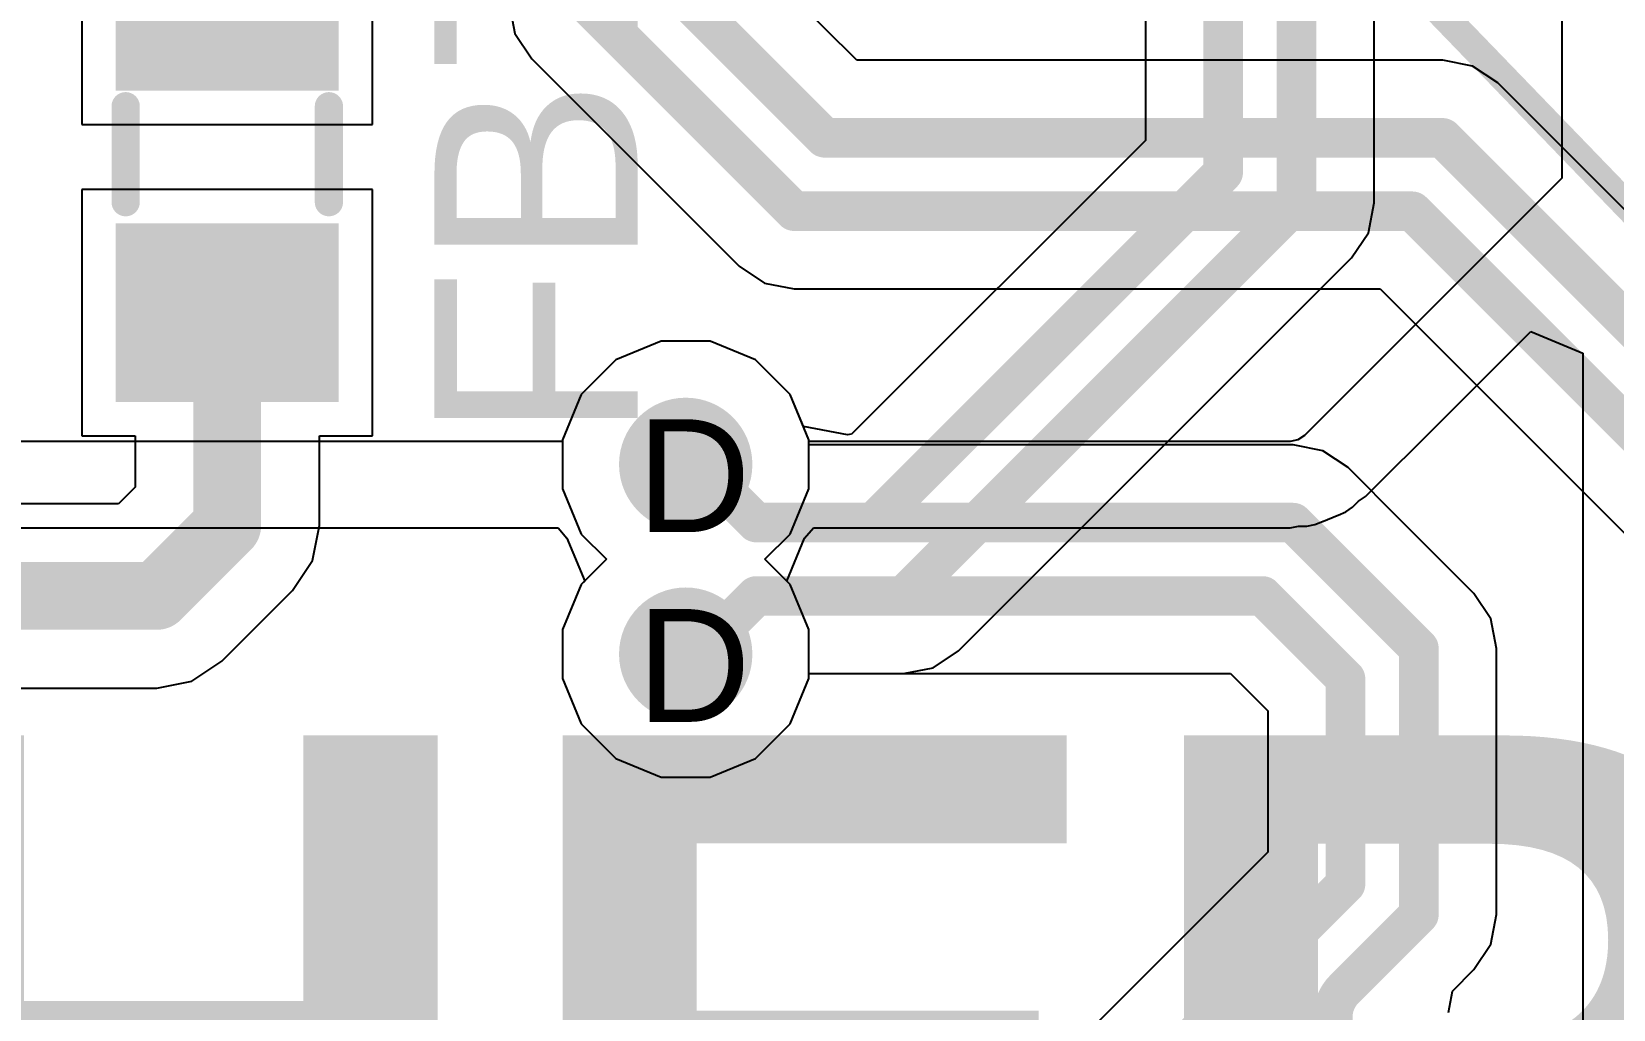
# Model space of a CAD drawing. Header units: inches. Extents: x -11 to 5428, y 0 to 5423.
# Drawn here: x 202.64 to 209.76, y 26.46 to 30.86 of the extents above; entities that cross this region are included whole.
import ezdxf

# ---------------------------------------------------------------- set-up
doc = ezdxf.new("R2010")
doc.units = ezdxf.units.IN
for name, color, linetype in [('Bottom Layer', 5, 'Continuous'), ('Drill Drawing', 1, 'Continuous'), ('GND', 16, 'Continuous'), ('PWR', 76, 'Continuous'), ('Top Layer', 1, 'Continuous'), ('Top Overlay', 2, 'Continuous'), ('Top Paste', 8, 'Continuous'), ('Top Solder', 216, 'Continuous'), ('Via Holes', 16, 'Continuous')]:
    doc.layers.add(name, color=color, linetype=linetype)
doc.styles.add('Arial', font='', dxfattribs={"height": 0.2})
doc.styles.add('Arial_Bold', font='', dxfattribs={"height": 0.2})
doc.styles.get('Arial').set_extended_font_data('Arial')
doc.styles.get('Arial_Bold').set_extended_font_data('Arial', bold=True)

# ---------------------------------------------------------------- blocks, each defined once
blk = doc.blocks.new('IND_0603__1608_M_______332')
at = {"layer": 'Top Layer'}
for points in [[(-0.9999726, 0.4000055499999999), (-0.3999738, 0.4000055499999999), (-0.3999738, -0.39999539), (-0.9999726, -0.39999539)], [(0.4000246, 0.4000055499999999), (1.0000234, 0.4000055499999999), (1.0000234, -0.39999539), (0.4000246, -0.39999539)]]:
    blk.add_hatch(color=1, dxfattribs=at).paths.add_polyline_path(points)
at = {"layer": 'Top Paste'}
for points in [[(-0.9999726, 0.4000055499999999), (-0.3999738, 0.4000055499999999), (-0.3999738, -0.39999539), (-0.9999726, -0.39999539)], [(0.4000246, 0.4000055499999999), (1.0000234, 0.4000055499999999), (1.0000234, -0.39999539), (0.4000246, -0.39999539)]]:
    blk.add_hatch(color=8, dxfattribs=at).paths.add_polyline_path(points)
at = {"layer": 'Top Solder'}
for points in [[(-1.1015726, 0.50160555), (-0.2983738, 0.50160555), (-0.2983738, -0.50159539), (-1.1015726, -0.50159539)], [(0.2984246, 0.50160555), (1.1016234, 0.50160555), (1.1016234, -0.50159539), (0.2984246, -0.50159539)]]:
    blk.add_hatch(color=216, dxfattribs=at).paths.add_polyline_path(points)
at = {"layer": 'Top Overlay'}
for points in [[(-0.2032, 0.45720508, 0.127, 0.127, 0), (0.2286, 0.45720508, 0.127, 0.127, 0)], [(-0.2032, -0.4571949199999999, 0.127, 0.127, 0), (0.2286, -0.4571949199999999, 0.127, 0.127, 0)]]:
    blk.add_lwpolyline(points, format="xyseb", dxfattribs=at)
for points in [[(-0.23495, 0.45720508, 0.0635, 0.0635, 1), (-0.17145, 0.45720508, 0.0635, 0.0635, 1)], [(0.19685, 0.45720508, 0.0635, 0.0635, 1), (0.26035, 0.45720508, 0.0635, 0.0635, 1)], [(-0.23495, -0.4571949199999999, 0.0635, 0.0635, 1), (-0.17145, -0.4571949199999999, 0.0635, 0.0635, 1)], [(0.19685, -0.4571949199999999, 0.0635, 0.0635, 1), (0.26035, -0.4571949199999999, 0.0635, 0.0635, 1)]]:
    blk.add_lwpolyline(points, format="xyseb", close=True, dxfattribs=at)

msp = doc.modelspace()

# ---------------------------------------------------------------- hatches: boundary and pattern name
at = {"layer": 'Bottom Layer'}
h = msp.add_hatch(color=5, dxfattribs=at)
edge = h.paths.add_edge_path()
edge.add_arc((205.58255556, 28.9130867), 0.2999994, 0, 360)
h = msp.add_hatch(color=5, dxfattribs=at)
edge = h.paths.add_edge_path()
edge.add_arc((205.58255556, 28.0590879), 0.2999994, 0, 360)
at = {"layer": 'GND'}
h = msp.add_hatch(color=16, dxfattribs=at)
edge = h.paths.add_edge_path()
edge.add_arc((205.58255556, 28.9130867), 0.2999994, 0, 360)
h = msp.add_hatch(color=16, dxfattribs=at)
edge = h.paths.add_edge_path()
edge.add_arc((205.58255556, 28.0590879), 0.2999994, 0, 360)
at = {"layer": 'PWR'}
h = msp.add_hatch(color=76, dxfattribs=at)
edge = h.paths.add_edge_path()
edge.add_arc((205.58255556, 28.9130867), 0.2999994, 0, 360)
h = msp.add_hatch(color=76, dxfattribs=at)
edge = h.paths.add_edge_path()
edge.add_arc((205.58255556, 28.0590879), 0.2999994, 0, 360)
at = {"layer": 'Top Layer'}
h = msp.add_hatch(color=1, dxfattribs=at)
edge = h.paths.add_edge_path()
edge.add_arc((205.58255556, 28.9130867), 0.2999994, 0, 360)
h = msp.add_hatch(color=1, dxfattribs=at)
edge = h.paths.add_edge_path()
edge.add_arc((205.58255556, 28.0590879), 0.2999994, 0, 360)
at = {"layer": 'Via Holes'}
h = msp.add_hatch(color=7, dxfattribs=at)
edge = h.paths.add_edge_path()
edge.add_arc((205.58255556, 28.9130867), 0.1499997, 0, 360)
h = msp.add_hatch(color=7, dxfattribs=at)
edge = h.paths.add_edge_path()
edge.add_arc((205.58255556, 28.0590879), 0.1499997, 0, 360)

# ---------------------------------------------------------------- linework, layer by layer
at = {"layer": 'Bottom Layer'}
for p, q in [((208.68043608, 30.08922608), (208.68043608, 33.02974598)), ((207.65099948, 31.98155655999999), (207.65099948, 30.37080286)), ((207.65099948, 30.37080286), (206.32913268, 29.04893606)), ((208.65382196, 29.95542142), (208.68043862, 30.08921338)), ((208.68043862, 30.08921338), (208.68043608, 30.08922608)), ((208.57803598, 29.84199518), (208.65382196, 29.95542142)), ((206.8098099, 28.0737691), (208.57802836, 29.8419901)), ((208.57802836, 29.8419901), (208.57803598, 29.84199518)), ((205.47235766, 29.4670861), (205.2687411, 29.3827454)), ((205.69275346, 29.4670861), (205.47235766, 29.4670861)), ((205.89637002, 29.3827454), (205.69275346, 29.4670861)), ((205.2687411, 29.3827454), (205.11289686, 29.22690116)), ((206.05221426, 29.22690116), (205.89637002, 29.3827454)), ((205.11289686, 29.22690116), (205.02855616, 29.0232846)), ((206.11183314, 29.08296697999999), (206.05221426, 29.22690116)), ((206.31100978, 29.04652051999999), (206.11183314, 29.08296697999999)), ((206.32913268, 29.04893606), (206.31100978, 29.04652051999999)), ((205.02855616, 29.0232846), (205.02855616, 28.8028888)), ((205.02855616, 28.8028888), (205.11289686, 28.59927224)), ((205.11289686, 28.59927224), (205.2260818, 28.4860873)), ((205.2260818, 28.4860873), (205.11289686, 28.37290236)), ((205.11289686, 28.37290236), (205.02855616, 28.1692858)), ((205.02855616, 28.1692858), (205.02855616, 27.94889)), ((206.6963862, 27.99798312), (206.8098099, 28.0737691)), ((206.13655496, 27.94889), (206.13655496, 27.971369)), ((206.13655496, 27.971369), (206.5625917, 27.971369)), ((206.5625917, 27.971369), (206.6963862, 27.99798312)), ((205.02855616, 27.94889), (205.11289686, 27.74527343999999)), ((206.05221426, 27.74527343999999), (206.13655496, 27.94889)), ((205.11289686, 27.74527343999999), (205.2687411, 27.5894292)), ((205.89637002, 27.5894292), (206.05221426, 27.74527343999999)), ((205.2687411, 27.5894292), (205.47235766, 27.5050885)), ((205.69275346, 27.5050885), (205.89637002, 27.5894292)), ((205.47235766, 27.5050885), (205.69275346, 27.5050885))]:
    msp.add_line(p, q, dxfattribs=at)
for points in [[(208.33081778, 30.08921338, 0.1778, 0.1778, 0), (208.33081778, 33.02975868, 0.1778, 0.1778, 0)], [(208.00061778, 30.22598476, 0.1778, 0.1778, 0), (208.00061778, 32.8929873, 0.1778, 0.1778, 0)], [(206.42582032, 28.6511873, 0.1778, 0.1778, 0), (208.00061778, 30.22598476, 0.1778, 0.1778, 0)], [(206.5625917, 28.3209873, 0.1778, 0.1778, 0), (208.33081778, 30.08921338, 0.1778, 0.1778, 0)], [(205.5825708, 28.9130867, 0.1778, 0.1778, 0), (205.63776754, 28.9130867, 0.1778, 0.1778, 0)], [(205.63776754, 28.9130867, 0.1778, 0.1778, 0), (205.89966694, 28.6511873, 0.1778, 0.1778, 0)], [(205.89966694, 28.6511873, 0.1778, 0.1778, 0), (206.42582032, 28.6511873, 0.1778, 0.1778, 0)], [(205.63776754, 28.0590879, 0.1778, 0.1778, 0), (205.89966694, 28.3209873, 0.1778, 0.1778, 0)], [(205.89966694, 28.3209873, 0.1778, 0.1778, 0), (206.5625917, 28.3209873, 0.1778, 0.1778, 0)], [(205.5825708, 28.0590879, 0.1778, 0.1778, 0), (205.63776754, 28.0590879, 0.1778, 0.1778, 0)]]:
    msp.add_lwpolyline(points, format="xyseb", dxfattribs=at)
for points in [[(207.95616778, 30.22598476, 0.08889999999999999, 0.08889999999999999, 1), (208.04506778, 30.22598476, 0.08889999999999999, 0.08889999999999999, 1)], [(207.95616778, 30.22598476, 0.08889999999999999, 0.08889999999999999, 1), (208.04506778, 30.22598476, 0.08889999999999999, 0.08889999999999999, 1)], [(208.28636778, 30.08921338, 0.08889999999999999, 0.08889999999999999, 1), (208.37526778, 30.08921338, 0.08889999999999999, 0.08889999999999999, 1)], [(208.28636778, 30.08921338, 0.08889999999999999, 0.08889999999999999, 1), (208.37526778, 30.08921338, 0.08889999999999999, 0.08889999999999999, 1)], [(205.5381208, 28.9130867, 0.08889999999999999, 0.08889999999999999, 1), (205.6270208, 28.9130867, 0.08889999999999999, 0.08889999999999999, 1)], [(205.59331754, 28.9130867, 0.08889999999999999, 0.08889999999999999, 1), (205.68221754, 28.9130867, 0.08889999999999999, 0.08889999999999999, 1)], [(205.59331754, 28.9130867, 0.08889999999999999, 0.08889999999999999, 1), (205.68221754, 28.9130867, 0.08889999999999999, 0.08889999999999999, 1)], [(205.85521694, 28.6511873, 0.08889999999999999, 0.08889999999999999, 1), (205.94411694, 28.6511873, 0.08889999999999999, 0.08889999999999999, 1)], [(205.85521694, 28.6511873, 0.08889999999999999, 0.08889999999999999, 1), (205.94411694, 28.6511873, 0.08889999999999999, 0.08889999999999999, 1)], [(206.38137032, 28.6511873, 0.08889999999999999, 0.08889999999999999, 1), (206.47027032, 28.6511873, 0.08889999999999999, 0.08889999999999999, 1)], [(206.38137032, 28.6511873, 0.08889999999999999, 0.08889999999999999, 1), (206.47027032, 28.6511873, 0.08889999999999999, 0.08889999999999999, 1)], [(205.85521694, 28.3209873, 0.08889999999999999, 0.08889999999999999, 1), (205.94411694, 28.3209873, 0.08889999999999999, 0.08889999999999999, 1)], [(205.85521694, 28.3209873, 0.08889999999999999, 0.08889999999999999, 1), (205.94411694, 28.3209873, 0.08889999999999999, 0.08889999999999999, 1)], [(206.5181417, 28.3209873, 0.08889999999999999, 0.08889999999999999, 1), (206.6070417, 28.3209873, 0.08889999999999999, 0.08889999999999999, 1)], [(206.5181417, 28.3209873, 0.08889999999999999, 0.08889999999999999, 1), (206.6070417, 28.3209873, 0.08889999999999999, 0.08889999999999999, 1)], [(205.5381208, 28.0590879, 0.08889999999999999, 0.08889999999999999, 1), (205.6270208, 28.0590879, 0.08889999999999999, 0.08889999999999999, 1)], [(205.59331754, 28.0590879, 0.08889999999999999, 0.08889999999999999, 1), (205.68221754, 28.0590879, 0.08889999999999999, 0.08889999999999999, 1)], [(205.59331754, 28.0590879, 0.08889999999999999, 0.08889999999999999, 1), (205.68221754, 28.0590879, 0.08889999999999999, 0.08889999999999999, 1)]]:
    msp.add_lwpolyline(points, format="xyseb", close=True, dxfattribs=at)
at = {"layer": 'GND'}
for p, q in [((205.47235766, 29.4670861), (205.2687411, 29.3827454)), ((205.69275346, 29.4670861), (205.47235766, 29.4670861)), ((205.89637002, 29.3827454), (205.69275346, 29.4670861)), ((205.2687411, 29.3827454), (205.11289686, 29.22690116)), ((206.05221426, 29.22690116), (205.89637002, 29.3827454)), ((205.11289686, 29.22690116), (205.02855616, 29.0232846)), ((206.13655496, 29.0232846), (206.05221426, 29.22690116)), ((205.02855616, 29.0232846), (205.02855616, 28.8028888)), ((206.13655496, 28.8028888), (206.13655496, 29.0232846)), ((205.02855616, 28.8028888), (205.11289686, 28.59927224)), ((206.05221426, 28.59927224), (206.13655496, 28.8028888)), ((205.11289686, 28.59927224), (205.2260818, 28.4860873)), ((205.93902932, 28.4860873), (206.05221426, 28.59927224)), ((205.2260818, 28.4860873), (205.11289686, 28.37290236)), ((206.05221426, 28.37290236), (205.93902932, 28.4860873)), ((205.11289686, 28.37290236), (205.02855616, 28.1692858)), ((206.13655496, 28.1692858), (206.05221426, 28.37290236)), ((205.02855616, 28.1692858), (205.02855616, 27.94889)), ((206.13655496, 27.94889), (206.13655496, 28.1692858)), ((205.02855616, 27.94889), (205.11289686, 27.74527343999999)), ((206.05221426, 27.74527343999999), (206.13655496, 27.94889)), ((205.11289686, 27.74527343999999), (205.2687411, 27.5894292)), ((205.89637002, 27.5894292), (206.05221426, 27.74527343999999)), ((205.2687411, 27.5894292), (205.47235766, 27.5050885)), ((205.69275346, 27.5050885), (205.89637002, 27.5894292)), ((205.47235766, 27.5050885), (205.69275346, 27.5050885))]:
    msp.add_line(p, q, dxfattribs=at)
at = {"layer": 'PWR'}
for p, q in [((209.5246127, 36.35995268), (209.5246127, 30.2006127)), ((209.5246127, 30.2006127), (208.70834052, 29.38434052)), ((205.47235766, 29.4670861), (205.2687411, 29.3827454)), ((205.69275346, 29.4670861), (205.47235766, 29.4670861)), ((205.89637002, 29.3827454), (205.69275346, 29.4670861)), ((208.98302628, 29.10965222), (209.38408212, 29.51070806)), ((209.38408212, 29.51070806), (209.61874764, 29.41350734)), ((209.61874764, 29.41350734), (209.61874764, 25.66942796)), ((205.2687411, 29.3827454), (205.11289686, 29.22690116)), ((206.05221426, 29.22690116), (205.89637002, 29.3827454)), ((208.70834052, 29.38434052), (208.36685276, 29.04285276)), ((205.11289686, 29.22690116), (205.02855616, 29.0232846)), ((206.13655496, 29.0232846), (206.05221426, 29.22690116)), ((208.64153852, 28.76816446), (208.98301866, 29.10964714)), ((208.98301866, 29.10964714), (208.98302628, 29.10965222)), ((208.36685276, 29.04285276), (208.33688584, 29.02282994)), ((205.02855616, 29.01579922), (199.76673534, 29.01579922)), ((205.02855616, 29.0232846), (205.02855616, 29.01579922)), ((206.13655496, 29.01579922), (206.13655496, 29.0232846)), ((208.3015392, 29.01579922), (206.13655496, 29.01579922)), ((208.33688584, 29.02282994), (208.3015392, 29.01579922)), ((208.60972248, 28.74690466), (208.64153852, 28.76816446)), ((208.45204436, 28.65813928), (208.5133371, 28.68352658)), ((208.5133371, 28.68352658), (208.51551134, 28.68395838)), ((208.51551134, 28.68395838), (208.51735538, 28.68519028)), ((208.51735538, 28.68519028), (208.55270202, 28.69983084)), ((208.55270202, 28.69983084), (208.58266894, 28.71985366)), ((208.58266894, 28.71985366), (208.60972248, 28.74690466)), ((199.76673534, 28.62733416), (205.00811678, 28.62733416)), ((205.00811678, 28.62733416), (205.0481421, 28.58030352)), ((206.11696902, 28.58030352), (206.15699434, 28.62733416)), ((206.15699434, 28.62733416), (208.3015392, 28.62733416)), ((208.3015392, 28.62733416), (208.33905754, 28.63479668)), ((208.33905754, 28.63479668), (208.37732264, 28.63479668)), ((208.37732264, 28.63479668), (208.41266928, 28.64182994)), ((208.41266928, 28.64182994), (208.44801846, 28.6564705)), ((208.44801846, 28.6564705), (208.45019778, 28.65690484)), ((208.45019778, 28.65690484), (208.45204436, 28.65813928)), ((205.0481421, 28.58030352), (205.1281648, 28.3881703)), ((206.03694632, 28.3881703), (206.11696902, 28.58030352)), ((205.11289686, 28.37290236), (205.02855616, 28.1692858)), ((205.1281648, 28.3881703), (205.11289686, 28.37290236)), ((206.05221426, 28.37290236), (206.03694632, 28.3881703)), ((206.13655496, 28.1692858), (206.05221426, 28.37290236)), ((205.02855616, 28.1692858), (205.02855616, 27.94889)), ((206.13655496, 27.94889), (206.13655496, 28.1692858)), ((205.02855616, 27.94889), (205.11289686, 27.74527343999999)), ((206.05221426, 27.74527343999999), (206.13655496, 27.94889)), ((205.11289686, 27.74527343999999), (205.2687411, 27.5894292)), ((205.89637002, 27.5894292), (206.05221426, 27.74527343999999)), ((205.2687411, 27.5894292), (205.47235766, 27.5050885)), ((205.69275346, 27.5050885), (205.89637002, 27.5894292)), ((205.47235766, 27.5050885), (205.69275346, 27.5050885))]:
    msp.add_line(p, q, dxfattribs=at)
at = {"layer": 'Top Layer'}
for p, q in [((202.8662059, 31.5499877), (202.8662059, 30.4419889)), ((204.1742043, 30.4419889), (204.1742043, 31.5499877)), ((206.35236606, 30.7319426), (205.81732776, 31.2669809)), ((204.78789116, 30.98539142), (204.81450528, 30.85159692)), ((204.81450528, 30.85159692), (204.89029126, 30.73817322)), ((204.89029126, 30.73817322), (205.8235533, 29.80491372)), ((208.98831964, 30.7319426), (206.35236606, 30.7319426)), ((209.12211414, 30.70532848), (208.98831964, 30.7319426)), ((209.23553784, 30.6295425), (209.12211414, 30.70532848)), ((210.94348972, 28.92158808), (209.23553784, 30.6295425)), ((202.8662059, 30.4419889), (204.1742043, 30.4419889)), ((204.1742043, 30.1499905), (202.8662059, 30.1499905)), ((202.8662059, 30.1499905), (202.8662059, 29.0419917)), ((204.1742043, 29.0419917), (204.1742043, 30.1499905)), ((205.8235533, 29.80491372), (205.82355838, 29.8049061)), ((205.82355838, 29.8049061), (205.93698462, 29.72912012)), ((205.93698462, 29.72912012), (206.07077658, 29.70250346)), ((206.07077658, 29.70250346), (206.07078928, 29.702506)), ((206.07078928, 29.702506), (208.70673016, 29.702506)), ((208.70673016, 29.702506), (210.01646084, 28.39277532)), ((205.47235766, 29.4670861), (205.2687411, 29.3827454)), ((205.69275346, 29.4670861), (205.47235766, 29.4670861)), ((205.89637002, 29.3827454), (205.69275346, 29.4670861)), ((205.2687411, 29.3827454), (205.11289686, 29.22690116)), ((206.05221426, 29.22690116), (205.89637002, 29.3827454)), ((205.11289686, 29.22690116), (205.02855616, 29.0232846)), ((206.13655496, 29.0232846), (206.05221426, 29.22690116)), ((202.8662059, 29.0419917), (203.1058422, 29.0419917)), ((203.1058422, 29.0419917), (203.1058422, 28.81012272)), ((203.934568, 28.6384873), (203.934568, 29.0419917)), ((203.934568, 29.0419917), (204.1742043, 29.0419917)), ((205.02855616, 29.0232846), (205.02855616, 28.8028888)), ((206.13655496, 29.0008056), (206.13655496, 29.0232846)), ((208.31502914, 29.0008056), (206.13655496, 29.0008056)), ((208.4488211, 28.97419148), (208.31502914, 29.0008056)), ((208.5622448, 28.8984055), (208.4488211, 28.97419148)), ((208.56224988, 28.89839788), (208.5622448, 28.8984055)), ((208.80145184, 28.65919338), (208.56224988, 28.89839788)), ((203.1058422, 28.81012272), (203.03106968, 28.7353502)), ((205.02855616, 28.8028888), (205.11289686, 28.59927224)), ((203.03106968, 28.7353502), (201.45232506, 28.7353502)), ((203.90302628, 28.47991764), (203.934568, 28.6384873)), ((208.80145946, 28.6591883), (208.80145184, 28.65919338)), ((208.93504822, 28.52559954), (208.80145946, 28.6591883)), ((205.11289686, 28.59927224), (205.2260818, 28.4860873)), ((203.81320426, 28.34548814), (203.90302628, 28.47991764)), ((205.2260818, 28.4860873), (205.11289686, 28.37290236)), ((208.93505584, 28.52559446), (208.93504822, 28.52559954)), ((209.12847684, 28.33217092), (208.93505584, 28.52559446)), ((203.49570426, 28.02798814), (203.81320426, 28.34548814)), ((205.11289686, 28.37290236), (205.02855616, 28.1692858)), ((209.12848446, 28.33216584), (209.12847684, 28.33217092)), ((209.20427044, 28.2187396), (209.12848446, 28.33216584)), ((209.2308871, 28.08494764), (209.20427044, 28.2187396)), ((205.02855616, 28.1692858), (205.02855616, 27.94889)), ((209.23088456, 28.08493494), (209.2308871, 28.08494764)), ((209.23088456, 26.88722588), (209.23088456, 28.08493494)), ((203.36127476, 27.93816611999999), (203.49570426, 28.02798814)), ((206.13655496, 27.94889), (206.13655496, 27.971369)), ((206.13655496, 27.971369), (208.03343458, 27.971369)), ((208.03343458, 27.971369), (208.20144796, 27.80335562)), ((201.45232506, 27.9066244), (203.2027051, 27.9066244)), ((203.2027051, 27.9066244), (203.36127476, 27.93816611999999)), ((205.02855616, 27.94889), (205.11289686, 27.74527343999999)), ((206.05221426, 27.74527343999999), (206.13655496, 27.94889)), ((208.20144796, 27.80335562), (208.20144796, 27.16880012)), ((205.11289686, 27.74527343999999), (205.2687411, 27.5894292)), ((205.89637002, 27.5894292), (206.05221426, 27.74527343999999)), ((205.2687411, 27.5894292), (205.47235766, 27.5050885)), ((205.69275346, 27.5050885), (205.89637002, 27.5894292)), ((205.47235766, 27.5050885), (205.69275346, 27.5050885)), ((208.20144796, 27.16880012), (206.12039294, 25.08774764)), ((209.20427044, 26.75342122), (209.2308871, 26.88721318)), ((209.2308871, 26.88721318), (209.23088456, 26.88722588)), ((209.12848446, 26.63999498), (209.20427044, 26.75342122)), ((209.0317765, 26.54328702), (209.12847684, 26.6399899)), ((209.12847684, 26.6399899), (209.12848446, 26.63999498)), ((209.01440544, 26.44635808), (209.03177396, 26.54328194)), ((209.03177396, 26.54328194), (209.0317765, 26.54328702))]:
    msp.add_line(p, q, dxfattribs=at)
for points in [[(205.46770946, 31.1221628, 0.1778, 0.1778, 0), (206.20754796, 30.3823243, 0.1778, 0.1778, 0)], [(205.13750946, 30.98539142, 0.1778, 0.1778, 0), (206.07077658, 30.0521243, 0.1778, 0.1778, 0)], [(206.20754796, 30.3823243, 0.1778, 0.1778, 0), (208.98831964, 30.3823243, 0.1778, 0.1778, 0)], [(208.98831964, 30.3823243, 0.1778, 0.1778, 0), (210.69627914, 28.6743648, 0.1778, 0.1778, 0)], [(206.07077658, 30.0521243, 0.1778, 0.1778, 0), (208.85154826, 30.0521243, 0.1778, 0.1778, 0)], [(208.85154826, 30.0521243, 0.1778, 0.1778, 0), (210.36607914, 28.53759342, 0.1778, 0.1778, 0)], [(203.5202051, 28.6384873, 0.3048, 0.3048, 0), (203.5202051, 29.59595046, 0.3048, 0.3048, 0)], [(205.58255556, 28.9130867, 0.1778, 0.1778, 0), (205.6377523, 28.9130867, 0.1778, 0.1778, 0)], [(205.6377523, 28.9130867, 0.1778, 0.1778, 0), (205.8996517, 28.6511873, 0.1778, 0.1778, 0)], [(203.2027051, 28.3209873, 0.3048, 0.3048, 0), (203.5202051, 28.6384873, 0.3048, 0.3048, 0)], [(205.8996517, 28.6511873, 0.1778, 0.1778, 0), (208.3150266, 28.6511873, 0.1778, 0.1778, 0)], [(208.3150266, 28.6511873, 0.1778, 0.1778, 0), (208.55424126, 28.41197009999999, 0.1778, 0.1778, 0)], [(201.0832148, 28.3209873, 0.3048, 0.3048, 0), (203.2027051, 28.3209873, 0.3048, 0.3048, 0)], [(208.55424126, 28.41197009999999, 0.1778, 0.1778, 0), (208.6878351, 28.27837626, 0.1778, 0.1778, 0)], [(205.6377523, 28.0590879, 0.1778, 0.1778, 0), (205.8996517, 28.3209873, 0.1778, 0.1778, 0)], [(205.8996517, 28.3209873, 0.1778, 0.1778, 0), (207.95604332, 28.3209873, 0.1778, 0.1778, 0)], [(207.95604332, 28.3209873, 0.1778, 0.1778, 0), (208.17825522, 28.3209873, 0.1778, 0.1778, 0)], [(208.17825522, 28.32098476, 0.1778, 0.1778, 0), (208.17825522, 28.3209873, 0.1778, 0.1778, 0)], [(208.17825522, 28.32098476, 0.1778, 0.1778, 0), (208.55106372, 27.94817626, 0.1778, 0.1778, 0)], [(208.6878351, 28.27837626, 0.1778, 0.1778, 0), (208.68783764, 28.27837626, 0.1778, 0.1778, 0)], [(208.68783764, 28.27837626, 0.1778, 0.1778, 0), (208.88126626, 28.08494764, 0.1778, 0.1778, 0)], [(205.58255556, 28.0590879, 0.1778, 0.1778, 0), (205.6377523, 28.0590879, 0.1778, 0.1778, 0)], [(208.88126626, 26.88721318, 0.1778, 0.1778, 0), (208.88126626, 28.08494764, 0.1778, 0.1778, 0)], [(208.55106372, 27.94817626, 0.1778, 0.1778, 0), (208.55106626, 27.94817626, 0.1778, 0.1778, 0)], [(208.55106626, 27.02398456, 0.1778, 0.1778, 0), (208.55106626, 27.94817626, 0.1778, 0.1778, 0)], [(206.36761114, 24.84052944, 0.1778, 0.1778, 0), (208.55106626, 27.02398456, 0.1778, 0.1778, 0)], [(208.78455322, 26.79050014, 0.1778, 0.1778, 0), (208.88126626, 26.88721318, 0.1778, 0.1778, 0)], [(208.60890206, 26.61484644, 0.1778, 0.1778, 0), (208.78455322, 26.79049759999999, 0.1778, 0.1778, 0)], [(208.78455322, 26.79049759999999, 0.1778, 0.1778, 0), (208.78455322, 26.79050014, 0.1778, 0.1778, 0)], [(208.5460396, 26.55198398, 0.1778, 0.1778, 0), (208.60890206, 26.61484644, 0.1778, 0.1778, 0)], [(208.54602944, 26.30052906, 0.1778, 0.1778, -0.4142076450518962), (208.54602944, 26.55197382, 0.1778, 0.1778, 0)], [(208.54602944, 26.55197382, 0.1778, 0.1778, 0), (208.5460396, 26.55198398, 0.1778, 0.1778, 0)]]:
    msp.add_lwpolyline(points, format="xyseb", dxfattribs=at)
for points in [[(206.16309796, 30.3823243, 0.08889999999999999, 0.08889999999999999, 1), (206.25199796, 30.3823243, 0.08889999999999999, 0.08889999999999999, 1)], [(206.16309796, 30.3823243, 0.08889999999999999, 0.08889999999999999, 1), (206.25199796, 30.3823243, 0.08889999999999999, 0.08889999999999999, 1)], [(208.94386964, 30.3823243, 0.08889999999999999, 0.08889999999999999, 1), (209.03276964, 30.3823243, 0.08889999999999999, 0.08889999999999999, 1)], [(208.94386964, 30.3823243, 0.08889999999999999, 0.08889999999999999, 1), (209.03276964, 30.3823243, 0.08889999999999999, 0.08889999999999999, 1)], [(206.02632658, 30.0521243, 0.08889999999999999, 0.08889999999999999, 1), (206.11522658, 30.0521243, 0.08889999999999999, 0.08889999999999999, 1)], [(206.02632658, 30.0521243, 0.08889999999999999, 0.08889999999999999, 1), (206.11522658, 30.0521243, 0.08889999999999999, 0.08889999999999999, 1)], [(208.80709826, 30.0521243, 0.08889999999999999, 0.08889999999999999, 1), (208.89599826, 30.0521243, 0.08889999999999999, 0.08889999999999999, 1)], [(208.80709826, 30.0521243, 0.08889999999999999, 0.08889999999999999, 1), (208.89599826, 30.0521243, 0.08889999999999999, 0.08889999999999999, 1)], [(203.4440051, 29.59595046, 0.1524, 0.1524, 1), (203.5964051, 29.59595046, 0.1524, 0.1524, 1)], [(205.53810556, 28.9130867, 0.08889999999999999, 0.08889999999999999, 1), (205.62700556, 28.9130867, 0.08889999999999999, 0.08889999999999999, 1)], [(205.5933023, 28.9130867, 0.08889999999999999, 0.08889999999999999, 1), (205.6822023, 28.9130867, 0.08889999999999999, 0.08889999999999999, 1)], [(205.5933023, 28.9130867, 0.08889999999999999, 0.08889999999999999, 1), (205.6822023, 28.9130867, 0.08889999999999999, 0.08889999999999999, 1)], [(203.4440051, 28.6384873, 0.1524, 0.1524, 1), (203.5964051, 28.6384873, 0.1524, 0.1524, 1)], [(203.4440051, 28.6384873, 0.1524, 0.1524, 1), (203.5964051, 28.6384873, 0.1524, 0.1524, 1)], [(205.8552017, 28.6511873, 0.08889999999999999, 0.08889999999999999, 1), (205.9441017, 28.6511873, 0.08889999999999999, 0.08889999999999999, 1)], [(205.8552017, 28.6511873, 0.08889999999999999, 0.08889999999999999, 1), (205.9441017, 28.6511873, 0.08889999999999999, 0.08889999999999999, 1)], [(208.2705766, 28.6511873, 0.08889999999999999, 0.08889999999999999, 1), (208.3594766, 28.6511873, 0.08889999999999999, 0.08889999999999999, 1)], [(208.2705766, 28.6511873, 0.08889999999999999, 0.08889999999999999, 1), (208.3594766, 28.6511873, 0.08889999999999999, 0.08889999999999999, 1)], [(203.1265051, 28.3209873, 0.1524, 0.1524, 1), (203.2789051, 28.3209873, 0.1524, 0.1524, 1)], [(203.1265051, 28.3209873, 0.1524, 0.1524, 1), (203.2789051, 28.3209873, 0.1524, 0.1524, 1)], [(208.50979126, 28.41197009999999, 0.08889999999999999, 0.08889999999999999, 1), (208.59869126, 28.41197009999999, 0.08889999999999999, 0.08889999999999999, 1)], [(208.50979126, 28.41197009999999, 0.08889999999999999, 0.08889999999999999, 1), (208.59869126, 28.41197009999999, 0.08889999999999999, 0.08889999999999999, 1)], [(205.8552017, 28.3209873, 0.08889999999999999, 0.08889999999999999, 1), (205.9441017, 28.3209873, 0.08889999999999999, 0.08889999999999999, 1)], [(205.8552017, 28.3209873, 0.08889999999999999, 0.08889999999999999, 1), (205.9441017, 28.3209873, 0.08889999999999999, 0.08889999999999999, 1)], [(207.91159332, 28.3209873, 0.08889999999999999, 0.08889999999999999, 1), (208.00049332, 28.3209873, 0.08889999999999999, 0.08889999999999999, 1)], [(207.91159332, 28.3209873, 0.08889999999999999, 0.08889999999999999, 1), (208.00049332, 28.3209873, 0.08889999999999999, 0.08889999999999999, 1)], [(208.13380522, 28.3209873, 0.08889999999999999, 0.08889999999999999, 1), (208.22270522, 28.3209873, 0.08889999999999999, 0.08889999999999999, 1)], [(208.13380522, 28.3209873, 0.08889999999999999, 0.08889999999999999, 1), (208.22270522, 28.3209873, 0.08889999999999999, 0.08889999999999999, 1)], [(208.13380522, 28.32098476, 0.08889999999999999, 0.08889999999999999, 1), (208.22270522, 28.32098476, 0.08889999999999999, 0.08889999999999999, 1)], [(208.13380522, 28.32098476, 0.08889999999999999, 0.08889999999999999, 1), (208.22270522, 28.32098476, 0.08889999999999999, 0.08889999999999999, 1)], [(208.6433851, 28.27837626, 0.08889999999999999, 0.08889999999999999, 1), (208.7322851, 28.27837626, 0.08889999999999999, 0.08889999999999999, 1)], [(208.6433851, 28.27837626, 0.08889999999999999, 0.08889999999999999, 1), (208.7322851, 28.27837626, 0.08889999999999999, 0.08889999999999999, 1)], [(208.64338764, 28.27837626, 0.08889999999999999, 0.08889999999999999, 1), (208.73228764, 28.27837626, 0.08889999999999999, 0.08889999999999999, 1)], [(208.64338764, 28.27837626, 0.08889999999999999, 0.08889999999999999, 1), (208.73228764, 28.27837626, 0.08889999999999999, 0.08889999999999999, 1)], [(205.53810556, 28.0590879, 0.08889999999999999, 0.08889999999999999, 1), (205.62700556, 28.0590879, 0.08889999999999999, 0.08889999999999999, 1)], [(205.5933023, 28.0590879, 0.08889999999999999, 0.08889999999999999, 1), (205.6822023, 28.0590879, 0.08889999999999999, 0.08889999999999999, 1)], [(205.5933023, 28.0590879, 0.08889999999999999, 0.08889999999999999, 1), (205.6822023, 28.0590879, 0.08889999999999999, 0.08889999999999999, 1)], [(208.83681626, 28.08494764, 0.08889999999999999, 0.08889999999999999, 1), (208.92571626, 28.08494764, 0.08889999999999999, 0.08889999999999999, 1)], [(208.83681626, 28.08494764, 0.08889999999999999, 0.08889999999999999, 1), (208.92571626, 28.08494764, 0.08889999999999999, 0.08889999999999999, 1)], [(208.50661372, 27.94817626, 0.08889999999999999, 0.08889999999999999, 1), (208.59551372, 27.94817626, 0.08889999999999999, 0.08889999999999999, 1)], [(208.50661372, 27.94817626, 0.08889999999999999, 0.08889999999999999, 1), (208.59551372, 27.94817626, 0.08889999999999999, 0.08889999999999999, 1)], [(208.50661626, 27.94817626, 0.08889999999999999, 0.08889999999999999, 1), (208.59551626, 27.94817626, 0.08889999999999999, 0.08889999999999999, 1)], [(208.50661626, 27.94817626, 0.08889999999999999, 0.08889999999999999, 1), (208.59551626, 27.94817626, 0.08889999999999999, 0.08889999999999999, 1)], [(208.50661626, 27.02398456, 0.08889999999999999, 0.08889999999999999, 1), (208.59551626, 27.02398456, 0.08889999999999999, 0.08889999999999999, 1)], [(208.50661626, 27.02398456, 0.08889999999999999, 0.08889999999999999, 1), (208.59551626, 27.02398456, 0.08889999999999999, 0.08889999999999999, 1)], [(208.83681626, 26.88721318, 0.08889999999999999, 0.08889999999999999, 1), (208.92571626, 26.88721318, 0.08889999999999999, 0.08889999999999999, 1)], [(208.83681626, 26.88721318, 0.08889999999999999, 0.08889999999999999, 1), (208.92571626, 26.88721318, 0.08889999999999999, 0.08889999999999999, 1)], [(208.74010322, 26.79050014, 0.08889999999999999, 0.08889999999999999, 1), (208.82900322, 26.79050014, 0.08889999999999999, 0.08889999999999999, 1)], [(208.74010322, 26.79050014, 0.08889999999999999, 0.08889999999999999, 1), (208.82900322, 26.79050014, 0.08889999999999999, 0.08889999999999999, 1)], [(208.74010322, 26.79049759999999, 0.08889999999999999, 0.08889999999999999, 1), (208.82900322, 26.79049759999999, 0.08889999999999999, 0.08889999999999999, 1)], [(208.74010322, 26.79049759999999, 0.08889999999999999, 0.08889999999999999, 1), (208.82900322, 26.79049759999999, 0.08889999999999999, 0.08889999999999999, 1)], [(208.56445206, 26.61484644, 0.08889999999999999, 0.08889999999999999, 1), (208.65335206, 26.61484644, 0.08889999999999999, 0.08889999999999999, 1)], [(208.56445206, 26.61484644, 0.08889999999999999, 0.08889999999999999, 1), (208.65335206, 26.61484644, 0.08889999999999999, 0.08889999999999999, 1)], [(208.50157944, 26.55197382, 0.08889999999999999, 0.08889999999999999, 1), (208.59047944, 26.55197382, 0.08889999999999999, 0.08889999999999999, 1)], [(208.50157944, 26.55197382, 0.08889999999999999, 0.08889999999999999, 1), (208.59047944, 26.55197382, 0.08889999999999999, 0.08889999999999999, 1)], [(208.5015896, 26.55198398, 0.08889999999999999, 0.08889999999999999, 1), (208.5904896, 26.55198398, 0.08889999999999999, 0.08889999999999999, 1)], [(208.5015896, 26.55198398, 0.08889999999999999, 0.08889999999999999, 1), (208.5904896, 26.55198398, 0.08889999999999999, 0.08889999999999999, 1)]]:
    msp.add_lwpolyline(points, format="xyseb", close=True, dxfattribs=at)
at = {"layer": 'Top Overlay'}
msp.add_lwpolyline([(205.9940127, 34.03601269999999, 0.127, 0.127, 0), (210.3329423, 29.5440735, 0.127, 0.127, 0)], format="xyseb", dxfattribs=at)

# ---------------------------------------------------------------- block references
at = {"rotation": 90}
msp.add_blockref('IND_0603__1608_M_______332', (203.52021018, 30.2959643), dxfattribs=at)

# ---------------------------------------------------------------- texts
at = {"layer": 'Drill Drawing', "style": 'Arial'}
for p in [(205.36247726, 28.60837052), (205.36247726, 27.75437172)]:
    msp.add_text('D', height=0.508, dxfattribs=at).set_placement(p)
at = {"layer": 'Top Overlay', "style": 'Arial'}
msp.add_text('FB7', height=0.9143999999999999, rotation=90, dxfattribs=at).set_placement((205.36652348, 29.01723432))
at = {"layer": 'Top Overlay', "style": 'Arial_Bold'}
msp.add_text(' IN     ETHERCAT    OUT', height=2.99999908, dxfattribs=at).set_placement((185.1914, 24.69342788))

doc.saveas('drawing.dxf')
